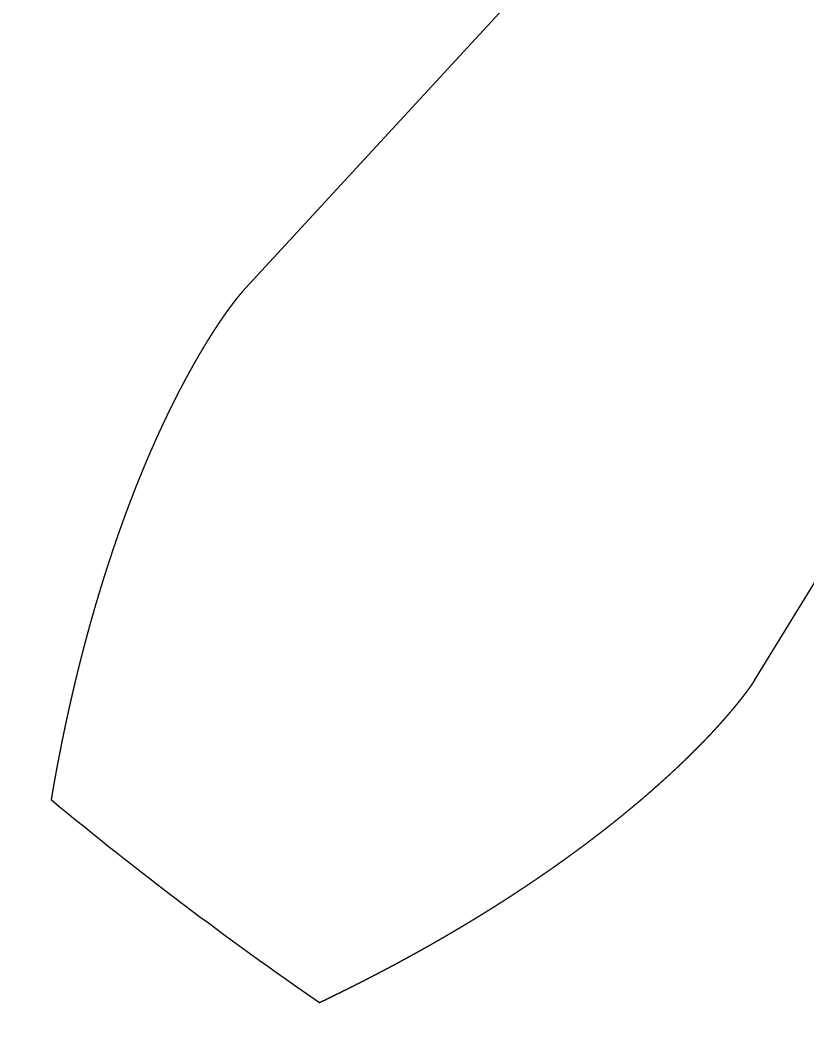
# Model space of a CAD drawing. Header units: centimetres. Extents: x -25.1 to 37.5, y -51.5 to 12.5.
# Drawn here: x 14.08 to 14.3756, y -38.4299 to -38.0554 of the extents above; entities that cross this region are included whole.
import ezdxf

# ---------------------------------------------------------------- set-up
doc = ezdxf.new("R2010")
doc.units = ezdxf.units.CM
doc.header["$MEASUREMENT"] = 0
for name, color, linetype in [('robot assembler v21_Sketch75', 7, 'Continuous'), ('robot assembler v21_Sketch76', 7, 'Continuous'), ('robot assembler v21_Sketch86', 7, 'Continuous')]:
    doc.layers.add(name, color=color, linetype=linetype)

msp = doc.modelspace()

# ---------------------------------------------------------------- linework, layer by layer
at = {"layer": 'robot assembler v21_Sketch75'}
for p, q in [((14.26291, -38.0496, 50.1), (14.16335, -38.1576, 50.1)), ((14.16335, -38.1576, 50.1), (14.1633, -38.15766, 50.1)), ((14.35601, -38.30309, 50.1), (14.43264, -38.17777, 50.1)), ((14.35596, -38.30316, 50.1), (14.35601, -38.30309, 50.1))]:
    msp.add_line(p, q, dxfattribs=at)
msp.add_arc((15, -37.25, 50.1), 1.425, 230.40101, 235.48135, dxfattribs=at)
for points in [[(14.1633, -38.15766, 50.1), (14.16329, -38.15767, 50.1), (14.16328, -38.15768, 50.1), (14.16325, -38.15771, 50.1), (14.16322, -38.15775, 50.1), (14.16317, -38.1578, 50.1), (14.16311, -38.15787, 50.1), (14.16304, -38.15795, 50.1), (14.16297, -38.15803, 50.1), (14.16289, -38.15812, 50.1), (14.1628, -38.15822, 50.1), (14.16271, -38.15833, 50.1), (14.16261, -38.15845, 50.1), (14.1625, -38.15858, 50.1), (14.16239, -38.15872, 50.1), (14.16227, -38.15886, 50.1), (14.16214, -38.15901, 50.1), (14.16201, -38.15917, 50.1), (14.16187, -38.15934, 50.1), (14.16173, -38.15952, 50.1), (14.16158, -38.1597, 50.1), (14.16142, -38.1599, 50.1), (14.16126, -38.1601, 50.1), (14.1611, -38.16031, 50.1), (14.16093, -38.16052, 50.1), (14.16075, -38.16075, 50.1), (14.16057, -38.16098, 50.1), (14.16038, -38.16122, 50.1), (14.16019, -38.16147, 50.1), (14.15999, -38.16173, 50.1), (14.15979, -38.16199, 50.1), (14.15959, -38.16226, 50.1), (14.15938, -38.16254, 50.1), (14.15916, -38.16283, 50.1), (14.15895, -38.16312, 50.1), (14.15872, -38.16342, 50.1), (14.1585, -38.16373, 50.1), (14.15827, -38.16405, 50.1), (14.15803, -38.16437, 50.1), (14.15779, -38.1647, 50.1), (14.15755, -38.16504, 50.1), (14.15731, -38.16538, 50.1), (14.15706, -38.16573, 50.1), (14.1568, -38.16609, 50.1), (14.15655, -38.16646, 50.1), (14.15629, -38.16683, 50.1), (14.15602, -38.16721, 50.1), (14.15576, -38.1676, 50.1), (14.15549, -38.16799, 50.1), (14.15521, -38.16839, 50.1), (14.15494, -38.1688, 50.1), (14.15466, -38.16922, 50.1), (14.15437, -38.16964, 50.1), (14.15409, -38.17007, 50.1), (14.1538, -38.1705, 50.1), (14.15351, -38.17094, 50.1), (14.15322, -38.17139, 50.1), (14.15292, -38.17185, 50.1), (14.15262, -38.17231, 50.1), (14.15232, -38.17278, 50.1), (14.15202, -38.17325, 50.1), (14.15171, -38.17373, 50.1), (14.1514, -38.17422, 50.1), (14.15109, -38.17472, 50.1), (14.15078, -38.17522, 50.1), (14.15046, -38.17572, 50.1), (14.15015, -38.17624, 50.1), (14.14983, -38.17676, 50.1), (14.1495, -38.17728, 50.1), (14.14918, -38.17782, 50.1), (14.14886, -38.17836, 50.1), (14.14853, -38.1789, 50.1), (14.1482, -38.17945, 50.1), (14.14787, -38.18001, 50.1), (14.14753, -38.18058, 50.1), (14.1472, -38.18115, 50.1), (14.14686, -38.18172, 50.1), (14.14653, -38.1823, 50.1), (14.14619, -38.18289, 50.1), (14.14585, -38.18349, 50.1), (14.1455, -38.18409, 50.1), (14.14516, -38.18469, 50.1), (14.14481, -38.18531, 50.1), (14.14447, -38.18593, 50.1), (14.14412, -38.18655, 50.1), (14.14377, -38.18718, 50.1), (14.14342, -38.18782, 50.1), (14.14307, -38.18846, 50.1), (14.14271, -38.18911, 50.1), (14.14236, -38.18976, 50.1), (14.142, -38.19042, 50.1), (14.14165, -38.19109, 50.1), (14.14129, -38.19176, 50.1), (14.14093, -38.19244, 50.1), (14.14057, -38.19312, 50.1), (14.14021, -38.19381, 50.1), (14.13985, -38.1945, 50.1), (14.13949, -38.1952, 50.1), (14.13913, -38.19591, 50.1), (14.13876, -38.19662, 50.1), (14.1384, -38.19734, 50.1), (14.13803, -38.19806, 50.1), (14.13767, -38.19879, 50.1), (14.1373, -38.19952, 50.1), (14.13694, -38.20026, 50.1), (14.13657, -38.20101, 50.1), (14.1362, -38.20176, 50.1), (14.13583, -38.20251, 50.1), (14.13546, -38.20327, 50.1), (14.1351, -38.20404, 50.1), (14.13473, -38.20481, 50.1), (14.13436, -38.20559, 50.1), (14.13399, -38.20637, 50.1), (14.13361, -38.20716, 50.1), (14.13324, -38.20795, 50.1), (14.13287, -38.20875, 50.1), (14.1325, -38.20956, 50.1), (14.13213, -38.21037, 50.1), (14.13176, -38.21118, 50.1), (14.13139, -38.212, 50.1), (14.13101, -38.21283, 50.1), (14.13064, -38.21366, 50.1), (14.13027, -38.21449, 50.1), (14.1299, -38.21533, 50.1), (14.12953, -38.21618, 50.1), (14.12915, -38.21703, 50.1), (14.12878, -38.21789, 50.1), (14.12841, -38.21875, 50.1), (14.12804, -38.21962, 50.1), (14.12767, -38.22049, 50.1), (14.1273, -38.22136, 50.1), (14.12692, -38.22225, 50.1), (14.12655, -38.22313, 50.1), (14.12618, -38.22402, 50.1), (14.12581, -38.22492, 50.1), (14.12544, -38.22582, 50.1), (14.12507, -38.22673, 50.1), (14.1247, -38.22764, 50.1), (14.12433, -38.22856, 50.1), (14.12396, -38.22948, 50.1), (14.12359, -38.23041, 50.1), (14.12323, -38.23134, 50.1), (14.12286, -38.23227, 50.1), (14.12249, -38.23322, 50.1), (14.12213, -38.23416, 50.1), (14.12176, -38.23511, 50.1), (14.12139, -38.23607, 50.1), (14.12103, -38.23703, 50.1), (14.12066, -38.23799, 50.1), (14.1203, -38.23896, 50.1), (14.11994, -38.23994, 50.1), (14.11957, -38.24092, 50.1), (14.11921, -38.2419, 50.1), (14.11885, -38.24289, 50.1), (14.11849, -38.24388, 50.1), (14.11813, -38.24488, 50.1), (14.11777, -38.24588, 50.1), (14.11741, -38.24689, 50.1), (14.11706, -38.2479, 50.1), (14.1167, -38.24892, 50.1), (14.11635, -38.24994, 50.1), (14.11599, -38.25097, 50.1), (14.11564, -38.252, 50.1), (14.11528, -38.25303, 50.1), (14.11493, -38.25407, 50.1), (14.11458, -38.25512, 50.1), (14.11423, -38.25617, 50.1), (14.11388, -38.25722, 50.1), (14.11353, -38.25828, 50.1), (14.11319, -38.25934, 50.1), (14.11284, -38.2604, 50.1), (14.11249, -38.26147, 50.1), (14.11215, -38.26255, 50.1), (14.11181, -38.26363, 50.1), (14.11147, -38.26471, 50.1), (14.11112, -38.2658, 50.1), (14.11079, -38.2669, 50.1), (14.11045, -38.26799, 50.1), (14.11011, -38.26909, 50.1), (14.10977, -38.2702, 50.1), (14.10944, -38.27131, 50.1), (14.10911, -38.27242, 50.1), (14.10877, -38.27354, 50.1), (14.10844, -38.27467, 50.1), (14.10811, -38.27579, 50.1), (14.10778, -38.27692, 50.1), (14.10746, -38.27806, 50.1), (14.10713, -38.2792, 50.1), (14.10681, -38.28034, 50.1), (14.10648, -38.28149, 50.1), (14.10616, -38.28264, 50.1), (14.10584, -38.2838, 50.1), (14.10552, -38.28496, 50.1), (14.1052, -38.28613, 50.1), (14.10489, -38.2873, 50.1), (14.10457, -38.28847, 50.1), (14.10426, -38.28965, 50.1), (14.10395, -38.29083, 50.1), (14.10364, -38.29201, 50.1), (14.10333, -38.2932, 50.1), (14.10302, -38.2944, 50.1), (14.10272, -38.29559, 50.1), (14.10241, -38.29679, 50.1), (14.10211, -38.298, 50.1), (14.10181, -38.29921, 50.1), (14.10151, -38.30042, 50.1), (14.10121, -38.30164, 50.1), (14.10092, -38.30286, 50.1), (14.10062, -38.30409, 50.1), (14.10033, -38.30532, 50.1), (14.10004, -38.30655, 50.1), (14.09975, -38.30779, 50.1), (14.09946, -38.30903, 50.1), (14.09918, -38.31027, 50.1), (14.09889, -38.31152, 50.1), (14.09861, -38.31277, 50.1), (14.09833, -38.31403, 50.1), (14.09805, -38.31529, 50.1), (14.09777, -38.31655, 50.1), (14.0975, -38.31782, 50.1), (14.09722, -38.31909, 50.1), (14.09695, -38.32037, 50.1), (14.09668, -38.32165, 50.1), (14.09641, -38.32293, 50.1), (14.09615, -38.32422, 50.1), (14.09588, -38.32551, 50.1), (14.09562, -38.3268, 50.1), (14.09536, -38.3281, 50.1), (14.0951, -38.3294, 50.1), (14.09485, -38.3307, 50.1), (14.09459, -38.33201, 50.1), (14.09434, -38.33332, 50.1), (14.09409, -38.33464, 50.1), (14.09384, -38.33596, 50.1), (14.09359, -38.33728, 50.1), (14.09335, -38.33861, 50.1), (14.0931, -38.33994, 50.1), (14.09286, -38.34127, 50.1), (14.09262, -38.34261, 50.1), (14.09239, -38.34395, 50.1), (14.09215, -38.3453, 50.1), (14.09197, -38.34638, 50.1), (14.09183, -38.34719, 50.1), (14.09174, -38.34773, 50.1), (14.09169, -38.348, 50.1)], [(14.19249, -38.42412, 50.1), (14.19274, -38.424, 50.1), (14.19323, -38.42376, 50.1), (14.19397, -38.42341, 50.1), (14.19496, -38.42293, 50.1), (14.19619, -38.42234, 50.1), (14.19741, -38.42174, 50.1), (14.19863, -38.42115, 50.1), (14.19985, -38.42055, 50.1), (14.20107, -38.41995, 50.1), (14.20227, -38.41936, 50.1), (14.20348, -38.41876, 50.1), (14.20468, -38.41816, 50.1), (14.20588, -38.41755, 50.1), (14.20707, -38.41695, 50.1), (14.20826, -38.41635, 50.1), (14.20944, -38.41575, 50.1), (14.21063, -38.41514, 50.1), (14.2118, -38.41454, 50.1), (14.21297, -38.41393, 50.1), (14.21414, -38.41332, 50.1), (14.21531, -38.41271, 50.1), (14.21647, -38.4121, 50.1), (14.21762, -38.4115, 50.1), (14.21878, -38.41088, 50.1), (14.21992, -38.41027, 50.1), (14.22107, -38.40966, 50.1), (14.22221, -38.40905, 50.1), (14.22334, -38.40844, 50.1), (14.22448, -38.40782, 50.1), (14.2256, -38.40721, 50.1), (14.22673, -38.40659, 50.1), (14.22785, -38.40598, 50.1), (14.22896, -38.40536, 50.1), (14.23007, -38.40474, 50.1), (14.23118, -38.40413, 50.1), (14.23228, -38.40351, 50.1), (14.23338, -38.40289, 50.1), (14.23447, -38.40227, 50.1), (14.23556, -38.40165, 50.1), (14.23665, -38.40103, 50.1), (14.23773, -38.40041, 50.1), (14.2388, -38.39979, 50.1), (14.23988, -38.39917, 50.1), (14.24094, -38.39855, 50.1), (14.24201, -38.39793, 50.1), (14.24307, -38.3973, 50.1), (14.24412, -38.39668, 50.1), (14.24517, -38.39606, 50.1), (14.24622, -38.39544, 50.1), (14.24726, -38.39481, 50.1), (14.2483, -38.39419, 50.1), (14.24933, -38.39356, 50.1), (14.25036, -38.39294, 50.1), (14.25139, -38.39231, 50.1), (14.25241, -38.39169, 50.1), (14.25342, -38.39106, 50.1), (14.25443, -38.39044, 50.1), (14.25544, -38.38981, 50.1), (14.25644, -38.38919, 50.1), (14.25744, -38.38856, 50.1), (14.25844, -38.38794, 50.1), (14.25943, -38.38731, 50.1), (14.26041, -38.38669, 50.1), (14.26139, -38.38606, 50.1), (14.26237, -38.38543, 50.1), (14.26334, -38.38481, 50.1), (14.26431, -38.38418, 50.1), (14.26527, -38.38356, 50.1), (14.26623, -38.38293, 50.1), (14.26718, -38.3823, 50.1), (14.26813, -38.38168, 50.1), (14.26907, -38.38105, 50.1), (14.27001, -38.38043, 50.1), (14.27095, -38.3798, 50.1), (14.27188, -38.37918, 50.1), (14.27281, -38.37855, 50.1), (14.27373, -38.37793, 50.1), (14.27465, -38.37731, 50.1), (14.27556, -38.37668, 50.1), (14.27647, -38.37606, 50.1), (14.27737, -38.37544, 50.1), (14.27827, -38.37481, 50.1), (14.27916, -38.37419, 50.1), (14.28005, -38.37357, 50.1), (14.28094, -38.37295, 50.1), (14.28182, -38.37233, 50.1), (14.28269, -38.37171, 50.1), (14.28357, -38.37109, 50.1), (14.28443, -38.37047, 50.1), (14.28529, -38.36985, 50.1), (14.28615, -38.36923, 50.1), (14.287, -38.36861, 50.1), (14.28785, -38.36799, 50.1), (14.28869, -38.36738, 50.1), (14.28953, -38.36676, 50.1), (14.29036, -38.36614, 50.1), (14.29119, -38.36553, 50.1), (14.29202, -38.36492, 50.1), (14.29284, -38.3643, 50.1), (14.29365, -38.36369, 50.1), (14.29446, -38.36308, 50.1), (14.29526, -38.36247, 50.1), (14.29606, -38.36186, 50.1), (14.29686, -38.36125, 50.1), (14.29765, -38.36064, 50.1), (14.29844, -38.36003, 50.1), (14.29922, -38.35943, 50.1), (14.29999, -38.35882, 50.1), (14.30076, -38.35822, 50.1), (14.30153, -38.35762, 50.1), (14.30229, -38.35701, 50.1), (14.30305, -38.35641, 50.1), (14.3038, -38.35581, 50.1), (14.30454, -38.35522, 50.1), (14.30529, -38.35462, 50.1), (14.30602, -38.35402, 50.1), (14.30675, -38.35343, 50.1), (14.30748, -38.35283, 50.1), (14.3082, -38.35224, 50.1), (14.30892, -38.35165, 50.1), (14.30963, -38.35106, 50.1), (14.31034, -38.35047, 50.1), (14.31104, -38.34989, 50.1), (14.31174, -38.3493, 50.1), (14.31243, -38.34872, 50.1), (14.31312, -38.34814, 50.1), (14.3138, -38.34756, 50.1), (14.31448, -38.34698, 50.1), (14.31515, -38.3464, 50.1), (14.31581, -38.34582, 50.1), (14.31648, -38.34525, 50.1), (14.31713, -38.34468, 50.1), (14.31778, -38.34411, 50.1), (14.31843, -38.34354, 50.1), (14.31907, -38.34297, 50.1), (14.31971, -38.34241, 50.1), (14.32034, -38.34185, 50.1), (14.32097, -38.34128, 50.1), (14.32159, -38.34072, 50.1), (14.3222, -38.34017, 50.1), (14.32281, -38.33961, 50.1), (14.32342, -38.33906, 50.1), (14.32402, -38.33851, 50.1), (14.32462, -38.33796, 50.1), (14.32521, -38.33741, 50.1), (14.32579, -38.33687, 50.1), (14.32637, -38.33633, 50.1), (14.32694, -38.33579, 50.1), (14.32751, -38.33525, 50.1), (14.32808, -38.33472, 50.1), (14.32864, -38.33418, 50.1), (14.32919, -38.33365, 50.1), (14.32974, -38.33313, 50.1), (14.33028, -38.3326, 50.1), (14.33082, -38.33208, 50.1), (14.33135, -38.33156, 50.1), (14.33188, -38.33104, 50.1), (14.3324, -38.33053, 50.1), (14.33291, -38.33002, 50.1), (14.33342, -38.32951, 50.1), (14.33393, -38.329, 50.1), (14.33443, -38.3285, 50.1), (14.33493, -38.328, 50.1), (14.33541, -38.3275, 50.1), (14.3359, -38.32701, 50.1), (14.33638, -38.32652, 50.1), (14.33685, -38.32603, 50.1), (14.33732, -38.32555, 50.1), (14.33778, -38.32506, 50.1), (14.33824, -38.32459, 50.1), (14.33869, -38.32411, 50.1), (14.33913, -38.32364, 50.1), (14.33957, -38.32317, 50.1), (14.34001, -38.32271, 50.1), (14.34044, -38.32225, 50.1), (14.34086, -38.32179, 50.1), (14.34128, -38.32134, 50.1), (14.34169, -38.32089, 50.1), (14.3421, -38.32044, 50.1), (14.3425, -38.32, 50.1), (14.3429, -38.31956, 50.1), (14.34329, -38.31913, 50.1), (14.34367, -38.3187, 50.1), (14.34405, -38.31827, 50.1), (14.34443, -38.31785, 50.1), (14.3448, -38.31743, 50.1), (14.34516, -38.31702, 50.1), (14.34551, -38.31661, 50.1), (14.34587, -38.3162, 50.1), (14.34621, -38.3158, 50.1), (14.34655, -38.31541, 50.1), (14.34688, -38.31502, 50.1), (14.34721, -38.31463, 50.1), (14.34753, -38.31425, 50.1), (14.34785, -38.31387, 50.1), (14.34816, -38.3135, 50.1), (14.34847, -38.31313, 50.1), (14.34877, -38.31277, 50.1), (14.34906, -38.31241, 50.1), (14.34935, -38.31206, 50.1), (14.34963, -38.31171, 50.1), (14.34991, -38.31137, 50.1), (14.35018, -38.31103, 50.1), (14.35044, -38.3107, 50.1), (14.3507, -38.31037, 50.1), (14.35095, -38.31006, 50.1), (14.3512, -38.30974, 50.1), (14.35144, -38.30943, 50.1), (14.35167, -38.30913, 50.1), (14.3519, -38.30883, 50.1), (14.35212, -38.30854, 50.1), (14.35234, -38.30826, 50.1), (14.35255, -38.30798, 50.1), (14.35276, -38.30771, 50.1), (14.35296, -38.30745, 50.1), (14.35315, -38.30719, 50.1), (14.35333, -38.30693, 50.1), (14.35351, -38.30669, 50.1), (14.35369, -38.30645, 50.1), (14.35386, -38.30622, 50.1), (14.35402, -38.306, 50.1), (14.35418, -38.30578, 50.1), (14.35432, -38.30557, 50.1), (14.35447, -38.30537, 50.1), (14.35461, -38.30517, 50.1), (14.35474, -38.30499, 50.1), (14.35486, -38.30481, 50.1), (14.35498, -38.30464, 50.1), (14.35509, -38.30447, 50.1), (14.3552, -38.30432, 50.1), (14.3553, -38.30417, 50.1), (14.35539, -38.30403, 50.1), (14.35548, -38.3039, 50.1), (14.35556, -38.30378, 50.1), (14.35563, -38.30367, 50.1), (14.3557, -38.30357, 50.1), (14.35576, -38.30348, 50.1), (14.35581, -38.30339, 50.1), (14.35586, -38.30332, 50.1), (14.3559, -38.30325, 50.1), (14.35593, -38.30321, 50.1), (14.35595, -38.30318, 50.1), (14.35596, -38.30317, 50.1), (14.35596, -38.30316, 50.1)]]:
    msp.add_open_spline(points, degree=5, dxfattribs=at)
at = {"layer": 'robot assembler v21_Sketch76'}
for p, q in [((14.26291, -38.0496, 50.1), (14.16335, -38.1576, 50.1)), ((14.16335, -38.1576, 50.1), (14.1633, -38.15766, 50.1)), ((14.35601, -38.30309, 50.1), (14.43264, -38.17777, 50.1)), ((14.35596, -38.30316, 50.1), (14.35601, -38.30309, 50.1))]:
    msp.add_line(p, q, dxfattribs=at)
msp.add_arc((15, -37.25, 50.1), 1.425, 230.40101, 235.48135, dxfattribs=at)
for points in [[(14.1633, -38.15766, 50.1), (14.16329, -38.15767, 50.1), (14.16328, -38.15768, 50.1), (14.16325, -38.15771, 50.1), (14.16322, -38.15775, 50.1), (14.16317, -38.1578, 50.1), (14.16311, -38.15787, 50.1), (14.16304, -38.15795, 50.1), (14.16297, -38.15803, 50.1), (14.16289, -38.15812, 50.1), (14.1628, -38.15822, 50.1), (14.16271, -38.15833, 50.1), (14.16261, -38.15845, 50.1), (14.1625, -38.15858, 50.1), (14.16239, -38.15872, 50.1), (14.16227, -38.15886, 50.1), (14.16214, -38.15901, 50.1), (14.16201, -38.15917, 50.1), (14.16187, -38.15934, 50.1), (14.16173, -38.15952, 50.1), (14.16158, -38.1597, 50.1), (14.16142, -38.1599, 50.1), (14.16126, -38.1601, 50.1), (14.1611, -38.16031, 50.1), (14.16093, -38.16052, 50.1), (14.16075, -38.16075, 50.1), (14.16057, -38.16098, 50.1), (14.16038, -38.16122, 50.1), (14.16019, -38.16147, 50.1), (14.15999, -38.16173, 50.1), (14.15979, -38.16199, 50.1), (14.15959, -38.16226, 50.1), (14.15938, -38.16254, 50.1), (14.15916, -38.16283, 50.1), (14.15895, -38.16312, 50.1), (14.15872, -38.16342, 50.1), (14.1585, -38.16373, 50.1), (14.15827, -38.16405, 50.1), (14.15803, -38.16437, 50.1), (14.15779, -38.1647, 50.1), (14.15755, -38.16504, 50.1), (14.15731, -38.16538, 50.1), (14.15706, -38.16573, 50.1), (14.1568, -38.16609, 50.1), (14.15655, -38.16646, 50.1), (14.15629, -38.16683, 50.1), (14.15602, -38.16721, 50.1), (14.15576, -38.1676, 50.1), (14.15549, -38.16799, 50.1), (14.15521, -38.16839, 50.1), (14.15494, -38.1688, 50.1), (14.15466, -38.16922, 50.1), (14.15437, -38.16964, 50.1), (14.15409, -38.17007, 50.1), (14.1538, -38.1705, 50.1), (14.15351, -38.17094, 50.1), (14.15322, -38.17139, 50.1), (14.15292, -38.17185, 50.1), (14.15262, -38.17231, 50.1), (14.15232, -38.17278, 50.1), (14.15202, -38.17325, 50.1), (14.15171, -38.17373, 50.1), (14.1514, -38.17422, 50.1), (14.15109, -38.17472, 50.1), (14.15078, -38.17522, 50.1), (14.15046, -38.17572, 50.1), (14.15015, -38.17624, 50.1), (14.14983, -38.17676, 50.1), (14.1495, -38.17728, 50.1), (14.14918, -38.17782, 50.1), (14.14886, -38.17836, 50.1), (14.14853, -38.1789, 50.1), (14.1482, -38.17945, 50.1), (14.14787, -38.18001, 50.1), (14.14753, -38.18058, 50.1), (14.1472, -38.18115, 50.1), (14.14686, -38.18172, 50.1), (14.14653, -38.1823, 50.1), (14.14619, -38.18289, 50.1), (14.14585, -38.18349, 50.1), (14.1455, -38.18409, 50.1), (14.14516, -38.18469, 50.1), (14.14481, -38.18531, 50.1), (14.14447, -38.18593, 50.1), (14.14412, -38.18655, 50.1), (14.14377, -38.18718, 50.1), (14.14342, -38.18782, 50.1), (14.14307, -38.18846, 50.1), (14.14271, -38.18911, 50.1), (14.14236, -38.18976, 50.1), (14.142, -38.19042, 50.1), (14.14165, -38.19109, 50.1), (14.14129, -38.19176, 50.1), (14.14093, -38.19244, 50.1), (14.14057, -38.19312, 50.1), (14.14021, -38.19381, 50.1), (14.13985, -38.1945, 50.1), (14.13949, -38.1952, 50.1), (14.13913, -38.19591, 50.1), (14.13876, -38.19662, 50.1), (14.1384, -38.19734, 50.1), (14.13803, -38.19806, 50.1), (14.13767, -38.19879, 50.1), (14.1373, -38.19952, 50.1), (14.13694, -38.20026, 50.1), (14.13657, -38.20101, 50.1), (14.1362, -38.20176, 50.1), (14.13583, -38.20251, 50.1), (14.13546, -38.20327, 50.1), (14.1351, -38.20404, 50.1), (14.13473, -38.20481, 50.1), (14.13436, -38.20559, 50.1), (14.13399, -38.20637, 50.1), (14.13361, -38.20716, 50.1), (14.13324, -38.20795, 50.1), (14.13287, -38.20875, 50.1), (14.1325, -38.20956, 50.1), (14.13213, -38.21037, 50.1), (14.13176, -38.21118, 50.1), (14.13139, -38.212, 50.1), (14.13101, -38.21283, 50.1), (14.13064, -38.21366, 50.1), (14.13027, -38.21449, 50.1), (14.1299, -38.21533, 50.1), (14.12953, -38.21618, 50.1), (14.12915, -38.21703, 50.1), (14.12878, -38.21789, 50.1), (14.12841, -38.21875, 50.1), (14.12804, -38.21962, 50.1), (14.12767, -38.22049, 50.1), (14.1273, -38.22136, 50.1), (14.12692, -38.22225, 50.1), (14.12655, -38.22313, 50.1), (14.12618, -38.22402, 50.1), (14.12581, -38.22492, 50.1), (14.12544, -38.22582, 50.1), (14.12507, -38.22673, 50.1), (14.1247, -38.22764, 50.1), (14.12433, -38.22856, 50.1), (14.12396, -38.22948, 50.1), (14.12359, -38.23041, 50.1), (14.12323, -38.23134, 50.1), (14.12286, -38.23227, 50.1), (14.12249, -38.23322, 50.1), (14.12213, -38.23416, 50.1), (14.12176, -38.23511, 50.1), (14.12139, -38.23607, 50.1), (14.12103, -38.23703, 50.1), (14.12066, -38.23799, 50.1), (14.1203, -38.23896, 50.1), (14.11994, -38.23994, 50.1), (14.11957, -38.24092, 50.1), (14.11921, -38.2419, 50.1), (14.11885, -38.24289, 50.1), (14.11849, -38.24388, 50.1), (14.11813, -38.24488, 50.1), (14.11777, -38.24588, 50.1), (14.11741, -38.24689, 50.1), (14.11706, -38.2479, 50.1), (14.1167, -38.24892, 50.1), (14.11635, -38.24994, 50.1), (14.11599, -38.25097, 50.1), (14.11564, -38.252, 50.1), (14.11528, -38.25303, 50.1), (14.11493, -38.25407, 50.1), (14.11458, -38.25512, 50.1), (14.11423, -38.25617, 50.1), (14.11388, -38.25722, 50.1), (14.11353, -38.25828, 50.1), (14.11319, -38.25934, 50.1), (14.11284, -38.2604, 50.1), (14.11249, -38.26147, 50.1), (14.11215, -38.26255, 50.1), (14.11181, -38.26363, 50.1), (14.11147, -38.26471, 50.1), (14.11112, -38.2658, 50.1), (14.11079, -38.2669, 50.1), (14.11045, -38.26799, 50.1), (14.11011, -38.26909, 50.1), (14.10977, -38.2702, 50.1), (14.10944, -38.27131, 50.1), (14.10911, -38.27242, 50.1), (14.10877, -38.27354, 50.1), (14.10844, -38.27467, 50.1), (14.10811, -38.27579, 50.1), (14.10778, -38.27692, 50.1), (14.10746, -38.27806, 50.1), (14.10713, -38.2792, 50.1), (14.10681, -38.28034, 50.1), (14.10648, -38.28149, 50.1), (14.10616, -38.28264, 50.1), (14.10584, -38.2838, 50.1), (14.10552, -38.28496, 50.1), (14.1052, -38.28613, 50.1), (14.10489, -38.2873, 50.1), (14.10457, -38.28847, 50.1), (14.10426, -38.28965, 50.1), (14.10395, -38.29083, 50.1), (14.10364, -38.29201, 50.1), (14.10333, -38.2932, 50.1), (14.10302, -38.2944, 50.1), (14.10272, -38.29559, 50.1), (14.10241, -38.29679, 50.1), (14.10211, -38.298, 50.1), (14.10181, -38.29921, 50.1), (14.10151, -38.30042, 50.1), (14.10121, -38.30164, 50.1), (14.10092, -38.30286, 50.1), (14.10062, -38.30409, 50.1), (14.10033, -38.30532, 50.1), (14.10004, -38.30655, 50.1), (14.09975, -38.30779, 50.1), (14.09946, -38.30903, 50.1), (14.09918, -38.31027, 50.1), (14.09889, -38.31152, 50.1), (14.09861, -38.31277, 50.1), (14.09833, -38.31403, 50.1), (14.09805, -38.31529, 50.1), (14.09777, -38.31655, 50.1), (14.0975, -38.31782, 50.1), (14.09722, -38.31909, 50.1), (14.09695, -38.32037, 50.1), (14.09668, -38.32165, 50.1), (14.09641, -38.32293, 50.1), (14.09615, -38.32422, 50.1), (14.09588, -38.32551, 50.1), (14.09562, -38.3268, 50.1), (14.09536, -38.3281, 50.1), (14.0951, -38.3294, 50.1), (14.09485, -38.3307, 50.1), (14.09459, -38.33201, 50.1), (14.09434, -38.33332, 50.1), (14.09409, -38.33464, 50.1), (14.09384, -38.33596, 50.1), (14.09359, -38.33728, 50.1), (14.09335, -38.33861, 50.1), (14.0931, -38.33994, 50.1), (14.09286, -38.34127, 50.1), (14.09262, -38.34261, 50.1), (14.09239, -38.34395, 50.1), (14.09215, -38.3453, 50.1), (14.09197, -38.34638, 50.1), (14.09183, -38.34719, 50.1), (14.09174, -38.34773, 50.1), (14.09169, -38.348, 50.1)], [(14.19249, -38.42412, 50.1), (14.19274, -38.424, 50.1), (14.19323, -38.42376, 50.1), (14.19397, -38.42341, 50.1), (14.19496, -38.42293, 50.1), (14.19619, -38.42234, 50.1), (14.19741, -38.42174, 50.1), (14.19863, -38.42115, 50.1), (14.19985, -38.42055, 50.1), (14.20107, -38.41995, 50.1), (14.20227, -38.41936, 50.1), (14.20348, -38.41876, 50.1), (14.20468, -38.41816, 50.1), (14.20588, -38.41755, 50.1), (14.20707, -38.41695, 50.1), (14.20826, -38.41635, 50.1), (14.20944, -38.41575, 50.1), (14.21063, -38.41514, 50.1), (14.2118, -38.41454, 50.1), (14.21297, -38.41393, 50.1), (14.21414, -38.41332, 50.1), (14.21531, -38.41271, 50.1), (14.21647, -38.4121, 50.1), (14.21762, -38.4115, 50.1), (14.21878, -38.41088, 50.1), (14.21992, -38.41027, 50.1), (14.22107, -38.40966, 50.1), (14.22221, -38.40905, 50.1), (14.22334, -38.40844, 50.1), (14.22448, -38.40782, 50.1), (14.2256, -38.40721, 50.1), (14.22673, -38.40659, 50.1), (14.22785, -38.40598, 50.1), (14.22896, -38.40536, 50.1), (14.23007, -38.40474, 50.1), (14.23118, -38.40413, 50.1), (14.23228, -38.40351, 50.1), (14.23338, -38.40289, 50.1), (14.23447, -38.40227, 50.1), (14.23556, -38.40165, 50.1), (14.23665, -38.40103, 50.1), (14.23773, -38.40041, 50.1), (14.2388, -38.39979, 50.1), (14.23988, -38.39917, 50.1), (14.24094, -38.39855, 50.1), (14.24201, -38.39793, 50.1), (14.24307, -38.3973, 50.1), (14.24412, -38.39668, 50.1), (14.24517, -38.39606, 50.1), (14.24622, -38.39544, 50.1), (14.24726, -38.39481, 50.1), (14.2483, -38.39419, 50.1), (14.24933, -38.39356, 50.1), (14.25036, -38.39294, 50.1), (14.25139, -38.39231, 50.1), (14.25241, -38.39169, 50.1), (14.25342, -38.39106, 50.1), (14.25443, -38.39044, 50.1), (14.25544, -38.38981, 50.1), (14.25644, -38.38919, 50.1), (14.25744, -38.38856, 50.1), (14.25844, -38.38794, 50.1), (14.25943, -38.38731, 50.1), (14.26041, -38.38669, 50.1), (14.26139, -38.38606, 50.1), (14.26237, -38.38543, 50.1), (14.26334, -38.38481, 50.1), (14.26431, -38.38418, 50.1), (14.26527, -38.38356, 50.1), (14.26623, -38.38293, 50.1), (14.26718, -38.3823, 50.1), (14.26813, -38.38168, 50.1), (14.26907, -38.38105, 50.1), (14.27001, -38.38043, 50.1), (14.27095, -38.3798, 50.1), (14.27188, -38.37918, 50.1), (14.27281, -38.37855, 50.1), (14.27373, -38.37793, 50.1), (14.27465, -38.37731, 50.1), (14.27556, -38.37668, 50.1), (14.27647, -38.37606, 50.1), (14.27737, -38.37544, 50.1), (14.27827, -38.37481, 50.1), (14.27916, -38.37419, 50.1), (14.28005, -38.37357, 50.1), (14.28094, -38.37295, 50.1), (14.28182, -38.37233, 50.1), (14.28269, -38.37171, 50.1), (14.28357, -38.37109, 50.1), (14.28443, -38.37047, 50.1), (14.28529, -38.36985, 50.1), (14.28615, -38.36923, 50.1), (14.287, -38.36861, 50.1), (14.28785, -38.36799, 50.1), (14.28869, -38.36738, 50.1), (14.28953, -38.36676, 50.1), (14.29036, -38.36614, 50.1), (14.29119, -38.36553, 50.1), (14.29202, -38.36492, 50.1), (14.29284, -38.3643, 50.1), (14.29365, -38.36369, 50.1), (14.29446, -38.36308, 50.1), (14.29526, -38.36247, 50.1), (14.29606, -38.36186, 50.1), (14.29686, -38.36125, 50.1), (14.29765, -38.36064, 50.1), (14.29844, -38.36003, 50.1), (14.29922, -38.35943, 50.1), (14.29999, -38.35882, 50.1), (14.30076, -38.35822, 50.1), (14.30153, -38.35762, 50.1), (14.30229, -38.35701, 50.1), (14.30305, -38.35641, 50.1), (14.3038, -38.35581, 50.1), (14.30454, -38.35522, 50.1), (14.30529, -38.35462, 50.1), (14.30602, -38.35402, 50.1), (14.30675, -38.35343, 50.1), (14.30748, -38.35283, 50.1), (14.3082, -38.35224, 50.1), (14.30892, -38.35165, 50.1), (14.30963, -38.35106, 50.1), (14.31034, -38.35047, 50.1), (14.31104, -38.34989, 50.1), (14.31174, -38.3493, 50.1), (14.31243, -38.34872, 50.1), (14.31312, -38.34814, 50.1), (14.3138, -38.34756, 50.1), (14.31448, -38.34698, 50.1), (14.31515, -38.3464, 50.1), (14.31581, -38.34582, 50.1), (14.31648, -38.34525, 50.1), (14.31713, -38.34468, 50.1), (14.31778, -38.34411, 50.1), (14.31843, -38.34354, 50.1), (14.31907, -38.34297, 50.1), (14.31971, -38.34241, 50.1), (14.32034, -38.34185, 50.1), (14.32097, -38.34128, 50.1), (14.32159, -38.34072, 50.1), (14.3222, -38.34017, 50.1), (14.32281, -38.33961, 50.1), (14.32342, -38.33906, 50.1), (14.32402, -38.33851, 50.1), (14.32462, -38.33796, 50.1), (14.32521, -38.33741, 50.1), (14.32579, -38.33687, 50.1), (14.32637, -38.33633, 50.1), (14.32694, -38.33579, 50.1), (14.32751, -38.33525, 50.1), (14.32808, -38.33472, 50.1), (14.32864, -38.33418, 50.1), (14.32919, -38.33365, 50.1), (14.32974, -38.33313, 50.1), (14.33028, -38.3326, 50.1), (14.33082, -38.33208, 50.1), (14.33135, -38.33156, 50.1), (14.33188, -38.33104, 50.1), (14.3324, -38.33053, 50.1), (14.33291, -38.33002, 50.1), (14.33342, -38.32951, 50.1), (14.33393, -38.329, 50.1), (14.33443, -38.3285, 50.1), (14.33493, -38.328, 50.1), (14.33541, -38.3275, 50.1), (14.3359, -38.32701, 50.1), (14.33638, -38.32652, 50.1), (14.33685, -38.32603, 50.1), (14.33732, -38.32555, 50.1), (14.33778, -38.32506, 50.1), (14.33824, -38.32459, 50.1), (14.33869, -38.32411, 50.1), (14.33913, -38.32364, 50.1), (14.33957, -38.32317, 50.1), (14.34001, -38.32271, 50.1), (14.34044, -38.32225, 50.1), (14.34086, -38.32179, 50.1), (14.34128, -38.32134, 50.1), (14.34169, -38.32089, 50.1), (14.3421, -38.32044, 50.1), (14.3425, -38.32, 50.1), (14.3429, -38.31956, 50.1), (14.34329, -38.31913, 50.1), (14.34367, -38.3187, 50.1), (14.34405, -38.31827, 50.1), (14.34443, -38.31785, 50.1), (14.3448, -38.31743, 50.1), (14.34516, -38.31702, 50.1), (14.34551, -38.31661, 50.1), (14.34587, -38.3162, 50.1), (14.34621, -38.3158, 50.1), (14.34655, -38.31541, 50.1), (14.34688, -38.31502, 50.1), (14.34721, -38.31463, 50.1), (14.34753, -38.31425, 50.1), (14.34785, -38.31387, 50.1), (14.34816, -38.3135, 50.1), (14.34847, -38.31313, 50.1), (14.34877, -38.31277, 50.1), (14.34906, -38.31241, 50.1), (14.34935, -38.31206, 50.1), (14.34963, -38.31171, 50.1), (14.34991, -38.31137, 50.1), (14.35018, -38.31103, 50.1), (14.35044, -38.3107, 50.1), (14.3507, -38.31037, 50.1), (14.35095, -38.31006, 50.1), (14.3512, -38.30974, 50.1), (14.35144, -38.30943, 50.1), (14.35167, -38.30913, 50.1), (14.3519, -38.30883, 50.1), (14.35212, -38.30854, 50.1), (14.35234, -38.30826, 50.1), (14.35255, -38.30798, 50.1), (14.35276, -38.30771, 50.1), (14.35296, -38.30745, 50.1), (14.35315, -38.30719, 50.1), (14.35333, -38.30693, 50.1), (14.35351, -38.30669, 50.1), (14.35369, -38.30645, 50.1), (14.35386, -38.30622, 50.1), (14.35402, -38.306, 50.1), (14.35418, -38.30578, 50.1), (14.35432, -38.30557, 50.1), (14.35447, -38.30537, 50.1), (14.35461, -38.30517, 50.1), (14.35474, -38.30499, 50.1), (14.35486, -38.30481, 50.1), (14.35498, -38.30464, 50.1), (14.35509, -38.30447, 50.1), (14.3552, -38.30432, 50.1), (14.3553, -38.30417, 50.1), (14.35539, -38.30403, 50.1), (14.35548, -38.3039, 50.1), (14.35556, -38.30378, 50.1), (14.35563, -38.30367, 50.1), (14.3557, -38.30357, 50.1), (14.35576, -38.30348, 50.1), (14.35581, -38.30339, 50.1), (14.35586, -38.30332, 50.1), (14.3559, -38.30325, 50.1), (14.35593, -38.30321, 50.1), (14.35595, -38.30318, 50.1), (14.35596, -38.30317, 50.1), (14.35596, -38.30316, 50.1)]]:
    msp.add_open_spline(points, degree=5, dxfattribs=at)
at = {"layer": 'robot assembler v21_Sketch86', "extrusion": (0, -2.44929e-16, -1)}
msp.add_circle((-15, -37.25, -23.9), 1.5, dxfattribs=at)

doc.saveas('drawing.dxf')
